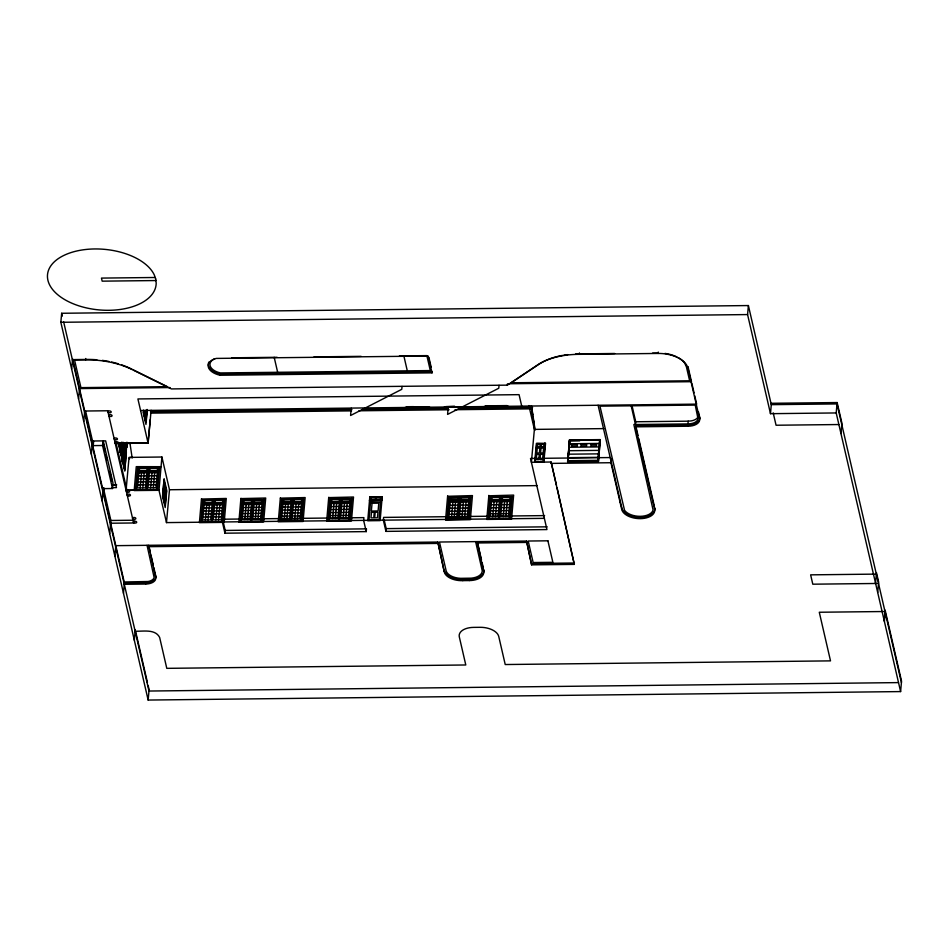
<?xml version="1.0" encoding="UTF-8"?>
<svg xmlns="http://www.w3.org/2000/svg" width="949" height="949" viewBox="0 0 949 949"><rect width="100%" height="100%" fill="white"/><g stroke="black" fill="none" stroke-linecap="round" stroke-linejoin="round"><path stroke-width="1.42" d="M118.305 443.064L124.794 471.107L126.822 443.313A24.14 3.618 89.4 0 1 126.692 447.015M884.183 620.527L885.12 610.136L901.55 681.204L900.601 691.584L148.151 700.054L60.843 322.292L61.661 313.277L748.393 305.554L771.3 404.665L837.018 403.93L901.42 682.568M71.65 369.042L72.599 358.663L124.426 582.911L123.477 593.303M78.565 398.971L79.514 388.58L170.049 387.56M698.488 411.985L699.698 417.228A13.298 7.414 5.2 0 1 688.274 424.855L635.711 425.449L635.581 426.825L688.155 426.231A13.298 7.414 5.2 0 0 699.567 418.604L687.895 368.105A26.584 14.828 5.2 0 0 658.155 353.443L579.293 354.333A61.851 34.496 5.2 0 0 536.861 365.412L507.347 385.14L171.389 388.924L132.931 369.956A61.851 34.496 5.2 0 0 85.612 359.885L85.742 358.508M83.749 421.403L84.698 411.024L107.7 410.763L133.631 522.97L110.63 523.231M91.318 454.132L92.516 441L85.6 411.119M103.073 490.503L103.18 488.628L112.492 488.521L102.551 445.508L93.239 445.615L93.061 441M93.239 445.615L93.619 441.487M102.551 445.508L102.931 441.392M102.124 500.882L103.322 487.75L110.879 520.479L109.693 533.611M103.619 490.491L103.868 487.75M115.268 443.491L148.115 443.124M112.492 488.521L112.99 483.029L103.382 441.451M119.515 446.338L119.859 442.614L120.748 446.445M119.965 448.26L120.298 444.535M121.081 442.72L120.404 450.182L118.637 442.507M119.716 451.439L120.44 451.427L121.211 442.969M121.508 442.27L120.476 452.412L119.74 452.424M121.235 453.776L121.911 446.315M121.947 446.006L122.279 442.281L123.607 448.023M121.674 455.686L122.362 448.236M122.385 447.916L122.729 444.191M122.124 457.608L122.801 450.146M122.824 449.838L123.5 442.388L123.951 444.298M121.875 460.787L122.599 460.775L124.141 443.847M124.272 443.741L122.635 461.76L121.899 461.772M114.876 556.055L115.814 545.663L437.833 542.045L444.191 571.476A15.753 8.79 5.2 0 0 462.78 580.634L469.352 580.563A16.501 9.205 5.2 0 0 483.61 571.025L483.741 569.649A16.501 9.205 5.2 0 1 469.47 579.187L462.898 579.258A15.753 8.79 5.2 0 1 444.31 570.1M123.394 463.112L124.07 455.662M124.105 455.354L124.782 447.892M124.865 445.2L125.078 442.946M123.833 465.034L124.521 457.572M124.544 457.264L125.221 449.814M125.517 448.011L125.932 443.503L126.739 447.015M124.283 466.955L124.96 459.494M124.983 459.186L125.671 451.724M126.015 450.17L126.644 443.254M161.14 466.683L136.265 466.647L134.189 490.574L158.993 490.301L161.911 457.015L129.052 457.394L126.063 490.36L158.91 489.992L166.49 522.602L544.358 518.344M135.695 490.099L137.617 467.893L159.562 467.964M136.359 489.779L137.985 471.95L147.89 471.831L146.265 489.672M143.584 410.122L143.323 412.969L145.968 424.381L147.261 410.11M144.414 416.635L145.126 410.739M145.683 422.139L144.889 417.513L145.529 410.478M145.956 422.139L147.107 409.458M140.144 487.916L141.52 472.875M142.813 487.881L144.177 472.851M151.105 410.265L148.115 443.23L137.913 398.948L519.067 394.654L521.713 406.101M146.858 489.66L148.483 471.831L158.376 471.712L156.763 489.554M134.319 640.207L135.268 629.828M150.642 487.798L152.006 472.756M153.299 487.762L154.675 472.732M124.307 584.287L145.66 584.05A11.637 6.489 5.2 0 0 155.648 577.372L148.673 545.295L150.286 552.282M145.66 584.05L145.79 582.674A11.637 6.489 5.2 0 0 155.778 575.996L153.833 567.632M157.57 489.862L159.491 467.643M163.643 499.838L162.848 495.212L163.857 481.143M155.648 577.372L155.778 575.996M163.916 499.838L165.197 485.758L164.13 481.131M164.912 505.343L164.118 500.716L165.126 486.635M165.185 505.331L166.466 491.25L165.399 486.635M148.151 700.054L149.1 689.662L148.103 685.356M166.49 522.602L169.48 489.743L161.911 457.015M201.485 498.735L199.409 522.65L224.201 522.377L226.277 498.45L201.556 499.044M200.915 522.187L202.825 499.969L224.783 500.04M201.579 521.867L203.205 504.026L213.11 503.907L211.485 521.748M205.364 519.993L206.74 504.951M220.227 373.87L432.163 371.486L432.032 372.862L220.109 375.246L220.227 373.87A16.204 9.039 5.2 0 1 208.839 362.067M208.033 519.957L209.397 504.927M212.066 521.748L213.691 503.907L223.596 503.789L221.971 521.63M215.862 519.874L217.226 504.832M218.519 519.838L219.883 504.809M222.79 521.938L224.711 499.72M225.198 530.444L366.48 528.854L366.231 531.606L224.937 533.196L225.198 530.444L223.252 522.033M240.916 498.284L238.84 522.211L263.632 521.938L265.708 498.011L240.987 498.593M240.334 521.736L242.256 499.53L264.213 499.589M241.01 521.416L242.636 503.575L252.541 503.468L250.916 521.309M244.795 519.542L246.159 504.512M247.464 519.518L248.828 504.477M251.497 521.298L253.122 503.456L263.027 503.35L261.402 521.191M255.293 519.435L256.657 504.394M257.95 519.4L259.314 504.358M262.221 521.487L264.142 499.281M280.346 497.845L278.271 521.772L303.063 521.487L305.139 497.561L280.418 498.154M279.765 521.298L281.687 499.079L303.644 499.15M280.441 520.977L282.067 503.136L291.96 503.017L290.347 520.859M284.226 519.103L285.59 504.061M286.883 519.079L288.259 504.038M290.928 520.859L292.553 503.017L302.458 502.911L300.833 520.74M294.712 518.984L296.088 503.943M297.381 518.961L298.745 503.919M301.652 521.048L303.573 498.842M328.734 497.3L326.658 521.226L351.45 520.942L353.526 497.015L328.805 497.608M328.164 520.752L330.074 498.533L352.032 498.605M328.829 520.432L330.454 502.59L340.359 502.484L338.734 520.313M332.613 518.557L333.989 503.516M335.282 518.534L336.646 503.492M339.315 520.313L340.94 502.472L350.845 502.365L349.22 520.194M351.237 408.224L350.584 415.496L401.771 389.327L402.044 386.421M343.111 518.439L344.475 503.409M345.768 518.415L347.144 503.373M350.039 520.503L351.96 498.296M369.541 500.301L370.371 500.289L370.573 497.62L381.344 497.656L370.573 497.62M368.983 520.301L370.549 501.962L380.596 502.163M371.166 497.881L370.988 499.85L375.496 499.791L375.674 497.822M376.148 497.822L375.958 499.791L380.478 499.743L380.656 497.774M378.959 520.182L380.525 501.843M369.825 497.229L382.222 497.086L381.937 500.159L381.107 500.17L381.308 497.501M610.183 457.548L530.515 458.45L546.956 529.566L385.946 531.381L386.196 528.629L384.25 520.218M448.236 407.133L447.584 414.405L498.771 388.236L499.044 385.33M444.191 571.476L437.833 542.045M447.714 496.291L472.448 495.58L470.36 519.625L445.567 519.91L447.643 495.864M447.062 519.435L448.984 497.217L470.929 497.288M447.726 519.115L449.352 501.274L459.257 501.155L457.632 518.996M451.522 517.241L452.887 502.199M454.18 517.205L455.544 502.175M458.225 518.996L459.85 501.155L469.743 501.036L468.13 518.878M462.009 517.122L463.373 502.08M464.678 517.086L466.042 502.057M462.78 580.634L462.898 579.258M468.936 519.186L470.858 496.968M469.352 580.563L469.47 579.187M483.61 571.025L477.252 541.606L481.475 559.839M488.854 495.378L486.766 519.423L511.558 519.139L513.646 495.105L488.913 495.805M488.261 518.949L490.182 496.742L512.14 496.802M488.937 518.629L490.562 500.787L500.467 500.681L498.842 518.522M492.721 516.754L494.097 501.724M495.39 516.731L496.754 501.689M507.347 385.14L507.478 383.764M499.423 518.51L501.048 500.669L510.953 500.562L509.328 518.403M503.219 516.636L504.583 501.606M505.876 516.612L507.241 501.57M510.147 518.7L512.069 496.493M528.866 405.543L534.382 429.387L531.393 462.246L551.108 462.021L556.434 485.105M557.11 487.988L574.323 564.382L531.606 564.857L526.541 541.049L439.47 542.021L446.255 571.239A14.081 7.853 5.2 0 0 460.633 578.332L471.19 578.166A14.84 8.28 5.2 0 0 482.234 570.776L475.615 541.618M534.595 462.009L543.801 461.463L543.824 462.222L534.595 462.009L543.753 461.914L544.94 442.993M534.667 462.317L536.387 443.397L545.556 443.302L543.824 462.222M544.975 443.752L536.814 443.539L535.177 461.558M531.606 564.857L526.541 541.049M544.904 443.444L543.255 461.463M574.323 564.382L551.108 462.021M600.29 440.229L598.416 461.641L567.692 461.985L569.424 439.968L600.148 439.612L600.349 440.455M567.692 461.985L567.953 459.162M568.214 456.339L568.985 447.869M569.234 445.045L569.424 439.968M599.234 448.094L599.709 439.968L569.815 440.3L567.953 460.68L597.846 460.348L598.048 461.19L572.425 461.475M568.676 455.71L568.949 452.792M569.614 445.52L569.875 442.602M579.293 354.333L579.424 352.957M597.846 460.348L599.709 439.968M598.309 458.284L598.973 451M598.416 461.641L600.148 439.612M598.095 405.247L621.868 508.095A16.619 9.265 5.2 0 0 640.456 517.264A16.619 9.265 5.2 0 0 654.727 507.727L654.596 509.103A16.619 9.265 5.2 0 1 640.338 518.64A16.619 9.265 5.2 0 1 621.737 509.471L610.931 462.721L611.322 458.486M620.148 502.579L620.278 501.202M621.737 509.471L621.868 508.095M632.081 405.935L635.735 421.759L635.486 424.511L631.168 405.804M658.155 353.443L658.274 352.067M687.895 368.105L688.025 366.729L691.477 381.688L508.949 383.752M687.954 423.918L690.979 423.657A11.613 6.477 5.2 0 0 698.037 418.936L695.237 405.093L599.958 406.16L624.537 510.254A14.947 8.339 5.2 0 0 640.243 516.327A14.947 8.339 5.2 0 0 653.066 509.933L633.849 424.523L687.954 423.918L688.203 421.178L691.228 420.905A11.613 6.477 5.2 0 0 698.286 416.196M688.155 426.231L688.274 424.855M699.567 418.604L699.698 417.228M900.601 691.584L836.199 412.945L770.481 413.681L747.575 314.57L748.393 305.554M770.481 413.681L771.43 403.289L837.148 402.554L841.905 423.124L840.956 433.515M836.199 412.945L837.148 402.554M875.536 583.125L876.485 572.733L878.644 582.081L877.695 592.473M884.397 621.453L885.346 611.073M155.185 277.488L101.46 278.093L102.172 281.153L155.897 280.548M60.843 322.292L747.575 314.57M231.639 357.809L277.144 357.298M313.977 356.883L361.118 356.349M399.422 355.922L426.848 355.614L430.3 370.573L220.429 372.933L218.009 372.269A14.532 8.102 5.2 0 1 214.877 358.686M614.644 353.491L579.649 353.894A60.238 33.595 5.2 0 0 575.568 353.977M652.556 353.075L658.392 353.004M72.468 360.027L85.612 359.885M413.645 406.647L406.35 406.73L428.296 406.789M454.524 406.184L445.852 406.599M498.332 405.686L485.212 405.84L507.086 405.591M140.547 410.502L696.673 404.132L694.727 395.721M150.511 411.759L351.913 409.493M362.281 409.375L448.177 408.402M458.533 408.295L532.591 407.453M143.346 412.02L144.687 416.635M150.642 413.123L351.581 410.87M358.959 410.787L449.091 409.766M454.998 409.707L531.82 408.841M635.735 421.759L688.203 421.178M838.857 424.535L776.057 425.235L773.21 412.898M534.382 429.387L603.718 428.616M92.516 441L105.659 440.858L116.466 487.608L112.267 487.656M146.692 442.792L124.746 442.732M579.815 440.455L569.566 440.573L567.644 461.748L598.368 461.404M569.625 440.811L579.863 440.692M569.495 443.776L599.388 443.444M126.371 451.938L124.307 442.969M119.882 452.163L120.606 452.151L122.599 460.775M569.175 447.252L599.068 446.92M568.866 450.728L598.76 450.384M568.546 454.191L598.439 453.859M122.041 461.511L122.765 461.499L124.77 470.123L126.3 453.195L124.307 444.571M568.226 457.667L598.119 457.335M567.502 461.143L598.226 460.799M550.978 463.397L610.931 462.721M138.578 475.912L146.573 475.829M149.076 475.793L157.06 475.71M138.305 478.925L146.3 478.83M148.803 478.806L156.787 478.711M138.032 481.926L146.027 481.843M148.53 481.807L156.514 481.724M112.516 484.903L116.715 484.856M111.852 485.224L115.956 485.176M137.759 484.939L145.755 484.844M148.258 484.82L156.241 484.725M135.624 489.791L157.498 489.542M126.063 490.242L158.922 489.874M169.48 489.743L536.98 485.615M369.469 500.621L381.866 500.479M203.798 507.988L211.781 507.905M214.284 507.869L222.28 507.786M243.229 507.549L251.212 507.454M253.715 507.43L261.71 507.335M282.66 507.098L290.643 507.015M293.146 506.98L301.141 506.896M331.047 506.564L339.03 506.469M341.533 506.446L349.529 506.351M449.945 505.236L457.94 505.153M460.443 505.117L468.426 505.034M491.155 504.761L499.138 504.666M501.641 504.643L509.637 504.548M203.525 511.001L211.508 510.906M214.011 510.882L222.007 510.787M242.956 510.55L250.939 510.467M253.442 510.432L261.438 510.348M282.387 510.111L290.37 510.016M292.873 509.993L300.869 509.898M330.774 509.566L338.757 509.471M341.26 509.447L349.256 509.364M449.672 508.249L457.667 508.154M460.17 508.13L468.154 508.035M490.882 507.762L498.866 507.679M501.369 507.644L509.364 507.561M203.252 514.002L211.236 513.919M213.739 513.884L221.734 513.8M242.683 513.563L250.666 513.468M253.169 513.445L261.165 513.35M282.114 513.124L290.097 513.029M292.6 513.006L300.596 512.911M330.501 512.579L338.485 512.484M340.988 512.46L348.983 512.365M449.399 511.25L457.394 511.167M459.897 511.131L467.881 511.048M490.609 510.776L498.593 510.681M501.096 510.657L509.091 510.562M202.979 517.015L210.963 516.92M213.466 516.897L221.461 516.802M242.41 516.564L250.394 516.481M252.897 516.446L260.892 516.363M281.841 516.126L289.825 516.031M292.328 516.007L300.311 515.924M330.228 515.58L338.212 515.497M340.715 515.461L348.71 515.378M449.126 514.263L457.121 514.168M459.624 514.144L467.608 514.05M490.336 513.777L498.32 513.694M500.823 513.658L508.818 513.575M110.879 520.479L133.88 520.218M544.607 515.604L383.598 517.407L383.349 520.159L385.946 531.381M200.832 521.867L222.718 521.618M240.263 521.428L262.149 521.179M279.694 520.977L301.58 520.74M328.081 520.443L349.967 520.194M368.912 519.981L378.888 519.874M446.991 519.115L468.865 518.878M488.189 518.64L510.076 518.391M445.484 519.589L470.289 519.317M386.196 528.629L547.205 526.825M148.554 546.671L437.703 543.421M477.133 542.97L526.422 542.425M531.737 563.492L574.442 563.006M124.212 581.974L148.068 581.512A9.953 5.552 5.2 0 0 154.118 577.466L147.036 545.319M876.354 574.109L810.636 574.845L812.795 584.193L877.054 583.469M124.426 582.911L145.79 582.674M885.002 611.512L819.284 612.247L830.517 660.872L505.224 664.537L498.747 636.482A16.619 9.265 5.2 0 0 480.158 627.313L473.587 627.384A16.619 9.265 5.2 0 0 459.316 636.921L465.793 664.976L166.787 668.345L159.657 637.479C155.304 628.689 142.872 631.571 135.149 631.192M898.466 682.604L148.981 691.038L63.63 321.782M133.37 369.908L167.332 386.658L80.938 387.631L74.449 359.576L85.944 359.446A60.238 33.595 5.2 0 1 96.845 359.778M691.809 383.099L694.075 392.91M635.711 425.449L638.048 435.555M638.713 438.438L654.395 506.292M635.581 426.825L654.596 509.103M569.815 440.3L569.958 440.917M508.569 406.35L483.776 406.623M469.138 406.789L444.346 407.074M482.116 562.638L483.421 568.249M428.924 357.465L431.19 367.275M432.032 372.862L428.153 356.029L216.218 358.414A16.204 9.039 5.2 0 0 208.305 366.943A16.204 9.039 5.2 0 0 220.109 375.246M429.719 407.228L404.915 407.512M403.847 355.863L407.299 370.834M381.107 500.17L370.371 500.289M366.231 531.606L363.633 520.384L363.894 517.632L222.6 519.222L222.351 521.974L224.937 533.196M274.19 357.322L277.654 372.293M150.262 419.624L148.032 442.922L123.311 443.515M164.165 481.914L165.09 485.9M165.434 487.406L166.36 491.404M145.636 410.502L146.549 414.499M163.596 488.201L164.509 492.199M164.865 493.705L165.778 497.691M145.588 410.964L146.514 414.95M163.548 488.664L164.474 492.65M164.818 494.156L165.743 498.154M143.738 411.866L144.651 415.864M145.007 417.37L145.932 421.368M162.967 495.07L163.892 499.067M164.236 500.574L165.162 504.56M150.938 555.07L153.192 564.833M124.165 443.278L126.431 453.088M126.11 453.646L124.343 445.983L123.655 453.432L125.434 461.107M123.999 449.707L125.766 457.371M121.496 444.085L123.275 451.76M123.24 452.068L121.472 444.393L120.796 451.854L122.563 459.518M125.398 461.416L123.631 453.741L122.955 461.202L124.722 468.865M121.128 448.13L122.907 455.793M123.287 457.477L125.066 465.14M118.447 442.803L120.44 451.427M115.932 442.542L126.573 488.569M102.907 441.748L105.185 451.629M105.837 454.464L107.142 460.111M109.764 471.416L112.041 481.309M135.814 632.2L147.439 682.485M61.661 313.277L62.314 316.112M531.547 406.006L532.816 414.594M533.243 417.453L534.726 427.465M531.226 406.065L534.821 430.288L531.428 405.994M129.883 442.661L132.053 457.288M126.929 442.198A24.923 3.737 89.4 0 1 126.81 447.287M129.538 458.782A1.661 0.925 5.2 0 1 130.037 457.537A1.661 0.925 5.2 0 1 132.326 457.952M102.267 360.371A60.238 33.595 5.2 0 1 104.959 360.762M106.3 360.988A60.238 33.595 5.2 0 1 108.957 361.474M111.591 362.043A60.238 33.595 5.2 0 1 114.188 362.66M115.47 363.004A60.238 33.595 5.2 0 1 118.008 363.716M121.721 364.914A60.238 33.595 5.2 0 1 132.065 369.268M562.579 355.389A60.238 33.595 5.2 0 0 538.297 364.689L511.226 382.779L689.626 380.774L686.4 366.812L684.692 363.135A24.911 13.891 5.2 0 0 678.108 357.571M563.825 355.175A60.238 33.595 5.2 0 1 567.656 354.618M664.976 353.419A24.911 13.891 5.2 0 1 676.862 356.919M138.317 468.343L138.068 471.024L147.973 470.918L148.222 468.225L138.317 468.343M138.851 472.91L137.486 487.94L145.47 487.857L146.846 472.816L138.851 472.91M139.467 468.592L139.278 470.751L146.822 470.668L147.012 468.509L139.467 468.592M148.803 468.225L148.566 470.906L158.459 470.799L158.708 468.118L148.803 468.225M149.349 472.792L147.973 487.822L155.968 487.739L157.332 472.697L149.349 472.792M149.954 468.474L149.764 470.633L157.309 470.55L157.51 468.391L149.954 468.474M164.118 479.043L162.552 496.173L165.197 507.585L166.751 490.455L164.118 479.043M203.537 500.42L203.288 503.112L213.193 502.994L213.43 500.313L203.537 500.42M204.071 504.987L202.706 520.016L210.69 519.933L212.066 504.892L204.071 504.987M204.687 500.669L204.486 502.828L212.03 502.745L212.232 500.586L204.687 500.669M214.023 500.301L213.774 502.994L223.679 502.875L223.928 500.194L214.023 500.301M214.569 504.868L213.193 519.898L221.188 519.815L222.552 504.773L214.569 504.868M215.174 500.562L214.984 502.709L222.529 502.626L222.718 500.467L215.174 500.562M242.956 499.981L242.719 502.662L252.624 502.555L252.861 499.862L242.956 499.981M243.502 504.536L242.137 519.577L250.121 519.483L251.485 504.453L243.502 504.536M244.118 500.23L243.917 502.377L251.461 502.294L251.663 500.147L244.118 500.23M253.454 499.862L253.205 502.543L263.11 502.436L263.359 499.743L253.454 499.862M253.988 504.417L252.624 519.459L260.607 519.364L261.983 504.334L253.988 504.417M254.605 500.111L254.415 502.27L261.96 502.175L262.149 500.028L254.605 500.111M282.387 499.53L282.15 502.223L292.043 502.104L292.292 499.423L282.387 499.53M282.932 504.097L281.568 519.139L289.552 519.044L290.916 504.002L282.932 504.097M283.549 499.791L283.348 501.938L290.892 501.855L291.094 499.696L283.549 499.791M292.885 499.411L292.636 502.104L302.541 501.985L302.79 499.304L292.885 499.411M293.419 503.978L292.055 519.02L300.038 518.925L301.414 503.883L293.419 503.978M294.036 499.672L293.834 501.819L301.391 501.736L301.58 499.589L294.036 499.672M330.786 498.984L330.537 501.677L340.442 501.558L340.679 498.877L330.786 498.984M331.32 503.551L329.955 518.593L337.939 518.498L339.315 503.456L331.32 503.551M331.936 499.245L331.735 501.392L339.279 501.309L339.481 499.162L331.936 499.245M341.272 498.866L341.023 501.558L350.928 501.44L351.177 498.759L341.272 498.866M341.818 503.433L340.442 518.474L348.437 518.379L349.801 503.338L341.818 503.433M342.423 499.127L342.233 501.274L349.778 501.191L349.967 499.044L342.423 499.127M369.813 496.837L367.738 520.764L380.134 520.621L382.21 496.695L369.813 496.837M372.055 503.243L371.344 511.037L378.082 510.953L378.793 503.172L372.055 503.243M371.498 512.282L370.988 517.893L373.752 517.869L374.262 512.258L371.498 512.282M375.199 512.246L374.689 517.857L377.453 517.822L377.963 512.211L375.199 512.246M449.684 497.667L449.435 500.36L459.34 500.242L459.589 497.561L449.684 497.667M450.217 502.235L448.853 517.264L456.849 517.181L458.213 502.14L450.217 502.235M450.834 497.928L450.645 500.076L458.189 499.993L458.379 497.834L450.834 497.928M460.17 497.549L459.933 500.242L469.838 500.123L470.075 497.442L460.17 497.549M460.716 502.116L459.352 517.158L467.335 517.063L468.699 502.021L460.716 502.116M461.333 497.81L461.131 499.957L468.676 499.874L468.877 497.715L461.333 497.81M490.882 497.181L490.645 499.874L500.55 499.767L500.787 497.074L490.882 497.181M491.428 501.748L490.064 516.79L498.047 516.695L499.411 501.665L491.428 501.748M492.045 497.442L491.843 499.589L499.388 499.506L499.589 497.359L492.045 497.442M501.38 497.062L501.131 499.755L511.037 499.649L511.286 496.956L501.38 497.062M501.914 501.63L500.55 516.671L508.545 516.576L509.91 501.547L501.914 501.63M502.531 497.323L502.341 499.471L509.886 499.388L510.076 497.24L502.531 497.323M536.707 454.381L536.221 459.684L538.795 459.648L539.281 454.346L536.707 454.381M537.264 448.142L536.826 452.993L539.412 452.97L539.851 448.118L537.264 448.142M537.609 444.452L537.395 446.765L539.969 446.73L540.183 444.417L537.609 444.452M540.456 454.334L539.981 459.636L542.555 459.613L543.042 454.31L540.456 454.334M541.025 448.106L540.586 452.946L543.16 452.922L543.599 448.07L541.025 448.106M541.357 444.405L541.155 446.718L543.73 446.682L543.943 444.381L541.357 444.405M571.773 444.737L571.63 446.279L577.182 446.208L577.324 444.678L571.773 444.737M581.144 444.63L581.013 446.172L586.565 446.101L586.707 444.571L581.144 444.63M591.049 444.523L590.907 446.054L596.458 445.994L596.601 444.464L591.049 444.523M547.905 540.811L528.19 541.025L533.16 562.532L552.876 562.318L547.905 540.811M155.719 279.018L154.331 275.02A54.52 30.404 5.2 0 0 66.869 254.083A54.52 30.404 5.2 0 0 78.838 305.827A54.52 30.404 5.2 0 0 156.182 283.027L155.719 279.018M126.822 491.962A1.661 0.925 5.2 0 0 129.55 491.641A1.661 0.925 5.2 0 0 127.427 490.419A1.661 0.925 5.2 0 0 126.822 491.962M133.939 522.745A1.661 0.925 5.2 0 0 136.668 522.424A1.661 0.925 5.2 0 0 134.544 521.215A1.661 0.925 5.2 0 0 133.939 522.745M114.699 439.529A1.661 0.925 5.2 0 0 117.427 439.209A1.661 0.925 5.2 0 0 115.303 437.999A1.661 0.925 5.2 0 0 114.699 439.529M115.564 443.266A1.661 0.925 5.2 0 0 118.293 442.946A1.661 0.925 5.2 0 0 116.169 441.736A1.661 0.925 5.2 0 0 115.564 443.266M133.074 519.008A1.661 0.925 5.2 0 0 135.802 518.688A1.661 0.925 5.2 0 0 133.679 517.478A1.661 0.925 5.2 0 0 133.074 519.008M108.447 412.483A1.661 0.925 5.2 0 0 111.175 412.163A1.661 0.925 5.2 0 0 109.052 410.941A1.661 0.925 5.2 0 0 108.447 412.483M127.676 495.698A1.661 0.925 5.2 0 0 130.416 495.378A1.661 0.925 5.2 0 0 128.293 494.156A1.661 0.925 5.2 0 0 127.676 495.698M109.313 416.22A1.661 0.925 5.2 0 0 112.041 415.899A1.661 0.925 5.2 0 0 109.918 414.677A1.661 0.925 5.2 0 0 109.313 416.22"/></g></svg>
